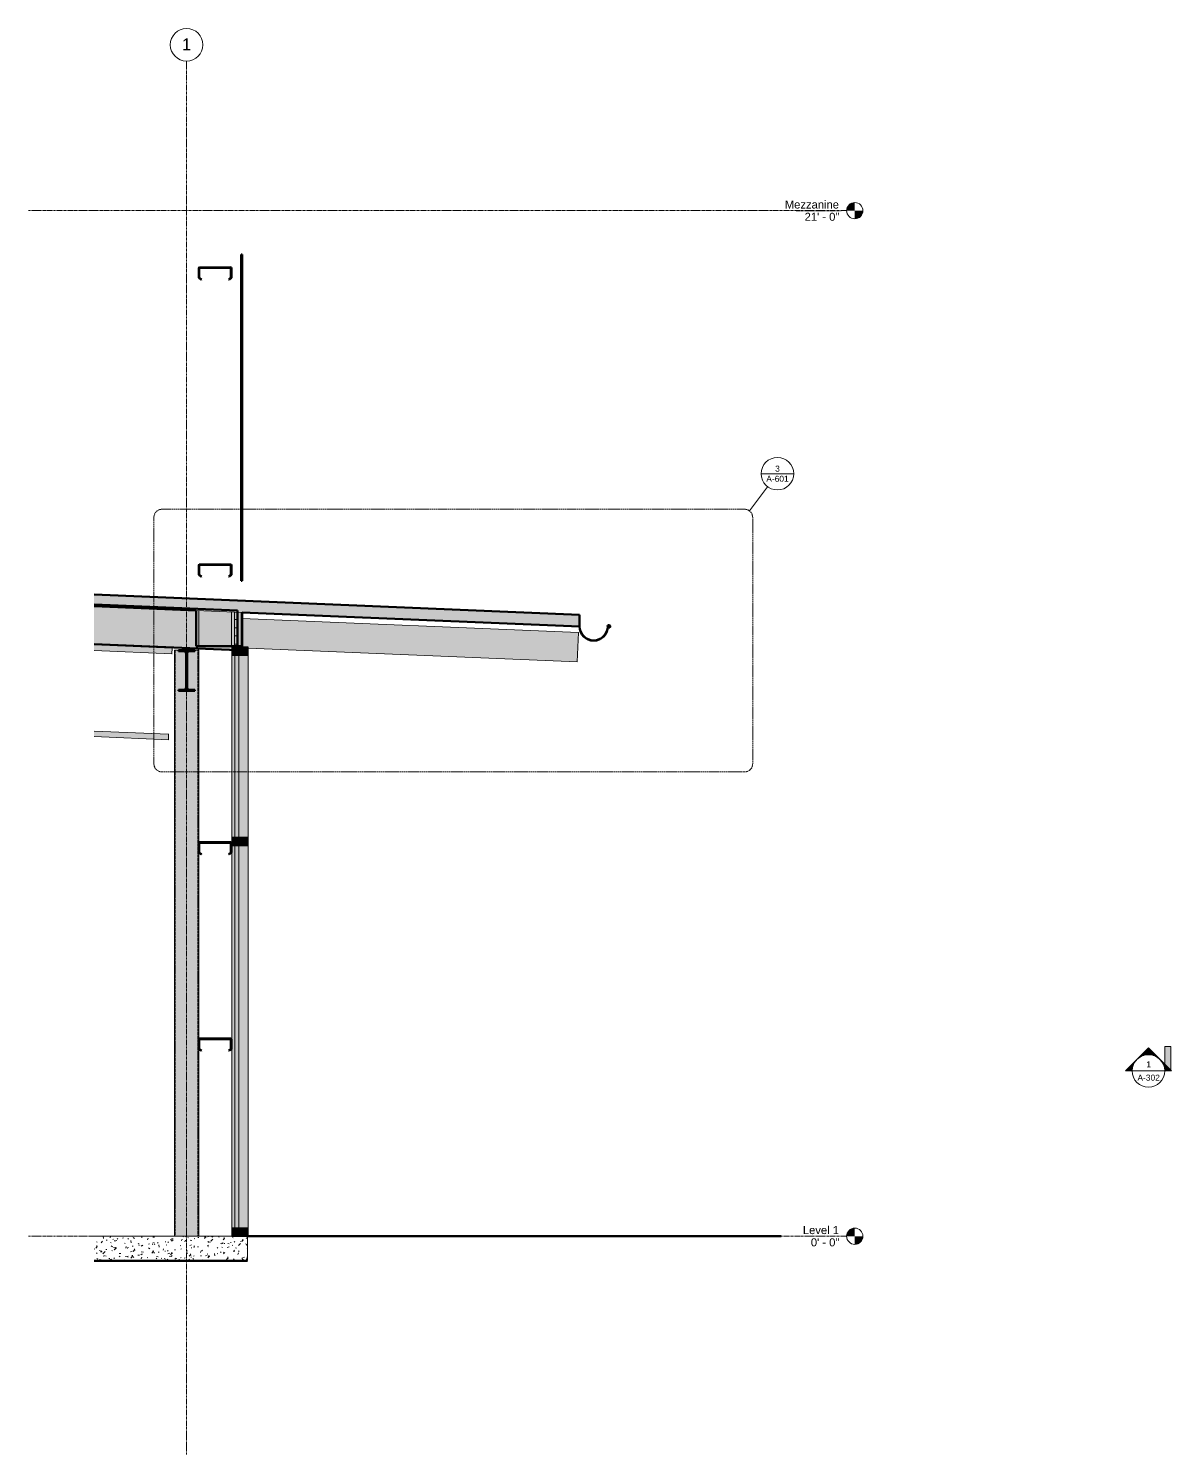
# Model space of a CAD drawing. Header units: inches. Extents: x 22719 to 24235, y -54 to 309.
# Drawn here: x 23431.2 to 23712, y -53.6 to 296.8 of the extents above; entities that cross this region are included whole.
import ezdxf

# ---------------------------------------------------------------- set-up
doc = ezdxf.new("R2010")
doc.units = ezdxf.units.IN
doc.header["$MEASUREMENT"] = 0
for name, pattern in [('Dash Dot 3_16_', [0.3125, 0.1875, -0.0625, 0, -0.0625]), ('Grid Line 1_2_', [0.875, 0.5, -0.125, 0.125, -0.125]), ('Hidden 1_8_', [0.1875, 0.125, -0.0625])]:
    doc.linetypes.add(name, pattern=pattern)
for name, color, linetype, lineweight in [('A-ANNO-SYMB', 150, 'Continuous', 9), ('A-CLNG', 13, 'Continuous', 18), ('A-FLOR-LEVL', 51, 'Continuous', 9), ('A-FLOR-OTLN', 90, 'Continuous', 9), ('A-GLAZ-CURT', 52, 'Continuous', 9), ('A-GLAZ-CWMG', 51, 'Continuous', 9), ('A-ROOF', 132, 'Continuous', 18), ('A-ROOF-MCUT', 132, 'Continuous', 70), ('A-WALL', 113, 'Continuous', 18), ('A-WALL-PATT', 111, 'Continuous', 70), ('C-BLDG-PADS', 91, 'Continuous', 9), ('C-TOPO', 7, 'Continuous', 9), ('G-ANNO-SYMB', 111, 'Continuous', 9), ('L-SITE-WALL', 31, 'Continuous', 18), ('S-BEAM', 12, 'Continuous', 9), ('S-COLS', 52, 'Continuous', 9), ('S-GRID', 1, 'Continuous', 9), ('S-GRID-IDEN', 1, 'Continuous', 9)]:
    doc.layers.add(name, color=color, linetype=linetype, lineweight=lineweight)
doc.styles.add('Arial', font='arial.ttf', dxfattribs={"height": 1.967066})
doc.styles.add('Arial_1', font='arial.ttf', dxfattribs={"height": 2.950599})
doc.styles.add('Arial_2', font='arial.ttf', dxfattribs={"height": 1.475299})
pattern_1 = [(45, (-71603.425, 71.503), (-1.58391919, 1.58391919), []), (45, (-71603.425, 73.903), (-1.58391919, 1.58391919), [])]

# ---------------------------------------------------------------- blocks, each defined once
blk = doc.blocks.new('Girt_C - 8_D-948188-Section 8 - Callout 1')
at = {"layer": 'S-BEAM'}
h = blk.add_hatch(dxfattribs=at)
h.set_pattern_fill('FP_9', color=256, style=0, pattern_type=2)
h.set_pattern_definition(pattern_1)
h.paths.add_polyline_path([(-22062.21, 45.52), (-22061.64, 46), (-22061.64, 48.37), (-22061.7, 48.5), (-22061.83, 48.55), (-22069.45, 48.55), (-22069.59, 48.5), (-22069.64, 48.37), (-22069.64, 46), (-22069.07, 45.52), (-22069, 45.6), (-22069.53, 46.05), (-22069.53, 48.37), (-22069.51, 48.42), (-22069.45, 48.45), (-22061.83, 48.45), (-22061.77, 48.42), (-22061.75, 48.37), (-22061.75, 46.05), (-22062.29, 45.6)], flags=0)
at = {"layer": 'S-BEAM', "lineweight": 50}
for p, q in [((-22069.64, 48.37), (-22069.64, 46)), ((-22069.64, 46), (-22069.07, 45.52)), ((-22069.53, 46.05), (-22069.53, 48.37)), ((-22069, 45.6), (-22069.53, 46.05)), ((-22061.83, 48.55), (-22069.45, 48.55)), ((-22069.45, 48.45), (-22061.83, 48.45)), ((-22069.07, 45.52), (-22069, 45.6)), ((-22061.75, 46.05), (-22062.29, 45.6)), ((-22062.29, 45.6), (-22062.21, 45.52)), ((-22062.21, 45.52), (-22061.64, 46)), ((-22061.75, 48.37), (-22061.75, 46.05)), ((-22061.64, 46), (-22061.64, 48.37))]:
    blk.add_line(p, q, dxfattribs=at)
for centre, radius, start, end in [((-22069.45, 48.37), 0.188, 90, 180), ((-22069.45, 48.37), 0.0782, 90, 177.8773), ((-22061.83, 48.37), 0.188, 0, 90), ((-22061.83, 48.37), 0.0782, 3.0424, 90)]:
    blk.add_arc(centre, radius, start, end, dxfattribs=at)
blk = doc.blocks.new('Girt_C - 8_D-V5-Section 8 - Callout 1')
at = {"layer": 'S-BEAM'}
h = blk.add_hatch(dxfattribs=at)
h.set_pattern_fill('FP_9', color=256, style=0, pattern_type=2)
h.set_pattern_definition(pattern_1)
h.paths.add_polyline_path([(-22062.21, 93.77), (-22061.64, 94.25), (-22061.64, 96.62), (-22061.7, 96.75), (-22061.83, 96.8), (-22069.45, 96.8), (-22069.59, 96.75), (-22069.64, 96.62), (-22069.64, 94.25), (-22069.07, 93.77), (-22069, 93.85), (-22069.53, 94.3), (-22069.53, 96.62), (-22069.51, 96.67), (-22069.45, 96.7), (-22061.83, 96.7), (-22061.77, 96.67), (-22061.75, 96.62), (-22061.75, 94.3), (-22062.29, 93.85)], flags=0)
at = {"layer": 'S-BEAM', "lineweight": 50}
for p, q in [((-22069.64, 96.62), (-22069.64, 94.25)), ((-22069.53, 94.3), (-22069.53, 96.62)), ((-22061.83, 96.8), (-22069.45, 96.8)), ((-22069.45, 96.7), (-22061.83, 96.7)), ((-22061.75, 96.62), (-22061.75, 94.3)), ((-22061.64, 94.25), (-22061.64, 96.62)), ((-22069.64, 94.25), (-22069.07, 93.77)), ((-22069, 93.85), (-22069.53, 94.3)), ((-22069.07, 93.77), (-22069, 93.85)), ((-22061.75, 94.3), (-22062.29, 93.85)), ((-22062.29, 93.85), (-22062.21, 93.77)), ((-22062.21, 93.77), (-22061.64, 94.25))]:
    blk.add_line(p, q, dxfattribs=at)
for centre, radius, start, end in [((-22069.45, 96.62), 0.188, 90, 180), ((-22069.45, 96.62), 0.0782, 90, 177.8773), ((-22061.83, 96.62), 0.188, 0, 90), ((-22061.83, 96.62), 0.0782, 3.0424, 90)]:
    blk.add_arc(centre, radius, start, end, dxfattribs=at)
blk = doc.blocks.new('HSS-Hollow Structural Section-Column - HSS6X6X1_4-556719-Section 8 - Callout 1')
at = {"layer": 'S-COLS'}
for points in [[(-22075.41, 0), (-22075.17, 0), (-22075.17, 144), (-22075.64, 144), (-22075.64, 0), (-22075.58, 0)], [(-22070.11, 0), (-22070.11, 144), (-22070.64, 144), (-22070.64, 143.73), (-22071.98, 143.73), (-22072.19, 143.69), (-22072.37, 143.57), (-22072.48, 143.4), (-22072.53, 143.19), (-22072.53, 134.81), (-22072.48, 134.6), (-22072.37, 134.43), (-22072.19, 134.31), (-22071.98, 134.27), (-22070.64, 134.27), (-22070.64, 134), (-22074.64, 134), (-22074.64, 134.27), (-22073.3, 134.27), (-22073.09, 134.31), (-22072.91, 134.43), (-22072.8, 134.6), (-22072.76, 134.81), (-22072.76, 143.19), (-22072.8, 143.4), (-22072.91, 143.57), (-22073.09, 143.69), (-22073.3, 143.73), (-22074.64, 143.73), (-22074.64, 144), (-22075.17, 144), (-22075.17, 0)], [(-22069.87, 0), (-22069.64, 0), (-22069.64, 144), (-22070.11, 144), (-22070.11, 0)]]:
    blk.add_hatch(color=256, dxfattribs=at).paths.add_polyline_path(points, flags=0)
for p, q in [((-22075.64, 144), (-22075.64, 0)), ((-22075.17, 144), (-22075.64, 144)), ((-22074.64, 144), (-22075.17, 144)), ((-22070.11, 144), (-22070.64, 144)), ((-22069.64, 144), (-22070.11, 144)), ((-22069.64, 96.62), (-22069.64, 144)), ((-22069.64, 48.37), (-22069.64, 94.25)), ((-22069.64, 0), (-22069.64, 46))]:
    blk.add_line(p, q, dxfattribs=at)
at = {"layer": 'S-COLS', "linetype": 'Hidden 1_8_'}
for p, q in [((-22075.41, 0), (-22075.41, 144)), ((-22069.87, 144), (-22069.87, 0))]:
    blk.add_line(p, q, dxfattribs=at)
blk = doc.blocks.new('W-Wide Flange - W21X166-948457-Section 8 - Callout 1')
at = {"layer": 'S-BEAM'}
for points in [[(-22076.22, 143.13), (-22076.16, 144.49), (-22095.35, 145.29), (-22095.35, 143.93)], [(-22077.1, 122.01), (-22077.04, 123.37), (-22095.35, 124.13), (-22095.35, 122.77)]]:
    blk.add_hatch(color=256, dxfattribs=at).paths.add_polyline_path(points, flags=0)
h = blk.add_hatch(color=256, dxfattribs=at)
h.paths.add_polyline_path([(-22077.07, 122.01), (-22077.02, 123.37), (-22077.04, 123.37), (-22077.1, 122.01)], flags=0)
h.paths.add_polyline_path([(-22076.19, 143.13), (-22076.14, 144.49), (-22076.16, 144.49), (-22076.22, 143.13)], flags=0)
for p, q in [((-22076.16, 144.49), (-22095.35, 145.29)), ((-22076.22, 143.13), (-22095.35, 143.93)), ((-22076.16, 144.49), (-22076.22, 143.13)), ((-22076.14, 144.49), (-22076.16, 144.49)), ((-22076.22, 143.13), (-22076.19, 143.13)), ((-22095.35, 124.13), (-22077.04, 123.37)), ((-22077.1, 122.01), (-22095.35, 122.77)), ((-22077.04, 123.37), (-22077.1, 122.01)), ((-22077.02, 123.37), (-22077.04, 123.37)), ((-22077.1, 122.01), (-22077.07, 122.01))]:
    blk.add_line(p, q, dxfattribs=at)
blk = doc.blocks.new('System Panel - Glazed-827454-Section 8 - Callout 1')
at = {"layer": 'A-GLAZ-CURT', "transparency": 33554649}
blk.add_hatch(color=256, dxfattribs=at).paths.add_polyline_path([(-22059.77, 2), (-22059.77, 96), (-22060.77, 96), (-22060.77, 2)], flags=0)
at = {"layer": 'A-GLAZ-CURT', "lineweight": 18}
for p, q in [((-22059.77, 96), (-22060.77, 96)), ((-22060.77, 96), (-22060.77, 2)), ((-22059.77, 2), (-22059.77, 96)), ((-22060.77, 2), (-22059.77, 2))]:
    blk.add_line(p, q, dxfattribs=at)
at = {"layer": 'A-GLAZ-CURT'}
for p, q in [((-22060.77, 96), (-22059.77, 96)), ((-22060.77, 96), (-22060.77, 2)), ((-22059.77, 2), (-22059.77, 96)), ((-22060.77, 2), (-22059.77, 2))]:
    blk.add_line(p, q, dxfattribs=at)
blk = doc.blocks.new('System Panel - Glazed-827487-Section 8 - Callout 1')
at = {"layer": 'A-GLAZ-CURT', "transparency": 33554649}
blk.add_hatch(color=256, dxfattribs=at).paths.add_polyline_path([(-22059.77, 98), (-22059.77, 142.75), (-22060.77, 142.75), (-22060.77, 98)], flags=0)
at = {"layer": 'A-GLAZ-CURT', "lineweight": 18}
for p, q in [((-22059.77, 142.75), (-22060.77, 142.75)), ((-22060.77, 142.75), (-22060.77, 98)), ((-22059.77, 98), (-22059.77, 142.75)), ((-22060.77, 98), (-22059.77, 98))]:
    blk.add_line(p, q, dxfattribs=at)
at = {"layer": 'A-GLAZ-CURT'}
for p, q in [((-22060.77, 142.75), (-22059.77, 142.75)), ((-22060.77, 142.75), (-22060.77, 98)), ((-22059.77, 98), (-22059.77, 142.75)), ((-22060.77, 98), (-22059.77, 98))]:
    blk.add_line(p, q, dxfattribs=at)
blk = doc.blocks.new('Rectangular Mullion - Rectangular Mullion 1-769172-Section 8 - Callout 1')
at = {"layer": 'A-GLAZ-CWMG'}
blk.add_hatch(color=256, dxfattribs=at).paths.add_polyline_path([(-22057.52, 142.75), (-22057.52, 144.75), (-22061.52, 144.75), (-22061.52, 142.75)], flags=0)
at = {"layer": 'A-GLAZ-CWMG', "lineweight": 30}
for p, q in [((-22057.52, 144.75), (-22061.52, 144.75)), ((-22061.52, 144.75), (-22061.52, 142.75)), ((-22057.52, 142.75), (-22057.52, 144.75)), ((-22061.52, 142.75), (-22057.52, 142.75))]:
    blk.add_line(p, q, dxfattribs=at)
blk = doc.blocks.new('Rectangular Mullion - Rectangular Mullion 1-769167-Section 8 - Callout 1')
at = {"layer": 'A-GLAZ-CWMG'}
blk.add_hatch(color=256, dxfattribs=at).paths.add_polyline_path([(-22057.52, 0), (-22057.52, 2), (-22061.52, 2), (-22061.52, 0)], flags=0)
at = {"layer": 'A-GLAZ-CWMG', "lineweight": 30}
for p, q in [((-22057.52, 2), (-22061.52, 2)), ((-22061.52, 2), (-22061.52, 0)), ((-22061.52, 0), (-22057.52, 0)), ((-22057.52, 0), (-22057.52, 2))]:
    blk.add_line(p, q, dxfattribs=at)
blk = doc.blocks.new('Rectangular Mullion - Rectangular Mullion 1-775436-Section 8 - Callout 1')
at = {"layer": 'A-GLAZ-CWMG'}
blk.add_hatch(color=256, dxfattribs=at).paths.add_polyline_path([(-22057.52, 96), (-22057.52, 98), (-22061.52, 98), (-22061.52, 96)], flags=0)
at = {"layer": 'A-GLAZ-CWMG', "lineweight": 30}
for p, q in [((-22057.52, 98), (-22061.52, 98)), ((-22061.52, 98), (-22061.52, 96)), ((-22061.52, 96), (-22057.52, 96)), ((-22057.52, 96), (-22057.52, 98))]:
    blk.add_line(p, q, dxfattribs=at)
blk = doc.blocks.new('Rectangular Mullion - Rectangular Mullion 1-827470-Section 8 - Callout 1')
at = {"layer": 'A-GLAZ-CWMG'}
h = blk.add_hatch(color=256, dxfattribs=at)
h.paths.add_polyline_path([(-22060.77, 2), (-22060.77, 96), (-22061.52, 96), (-22061.52, 2)], flags=0)
h.paths.add_polyline_path([(-22059.77, 2), (-22057.52, 2), (-22057.52, 96), (-22059.77, 96), (-22059.77, 40.02)], flags=0)
blk.add_hatch(color=256, dxfattribs=at).paths.add_polyline_path([(-22059.77, 2), (-22059.77, 96), (-22060.77, 96), (-22060.77, 2)], flags=0)
for p, q in [((-22061.52, 96), (-22060.77, 96)), ((-22061.52, 96), (-22061.52, 2)), ((-22060.77, 96), (-22059.77, 96)), ((-22059.77, 96), (-22057.52, 96)), ((-22057.52, 96), (-22057.52, 2)), ((-22060.77, 2), (-22061.52, 2)), ((-22059.77, 2), (-22060.77, 2)), ((-22057.52, 2), (-22059.77, 2))]:
    blk.add_line(p, q, dxfattribs=at)
blk = doc.blocks.new('Rectangular Mullion - Rectangular Mullion 1-827484-Section 8 - Callout 1')
at = {"layer": 'A-GLAZ-CWMG'}
h = blk.add_hatch(color=256, dxfattribs=at)
h.paths.add_polyline_path([(-22060.77, 98), (-22060.77, 142.75), (-22061.52, 142.75), (-22061.52, 98)], flags=0)
h.paths.add_polyline_path([(-22059.77, 98), (-22057.52, 98), (-22057.52, 142.75), (-22059.77, 142.75), (-22059.77, 117.56)], flags=0)
blk.add_hatch(color=256, dxfattribs=at).paths.add_polyline_path([(-22059.77, 98), (-22059.77, 142.75), (-22060.77, 142.75), (-22060.77, 98)], flags=0)
for p, q in [((-22061.52, 142.75), (-22060.77, 142.75)), ((-22061.52, 142.75), (-22061.52, 98)), ((-22060.77, 142.75), (-22059.77, 142.75)), ((-22059.77, 142.75), (-22057.52, 142.75)), ((-22057.52, 142.75), (-22057.52, 98)), ((-22060.77, 98), (-22061.52, 98)), ((-22059.77, 98), (-22060.77, 98)), ((-22057.52, 98), (-22059.77, 98))]:
    blk.add_line(p, q, dxfattribs=at)
blk = doc.blocks.new('Dimension Lumber - 2x8-948138-Section 8 - Callout 1')
at = {"layer": 'S-BEAM'}
blk.add_hatch(color=256, dxfattribs=at).paths.add_polyline_path([(-21976.68, 141.1), (-21976.38, 148.34), (-22059.02, 151.78), (-22059.02, 145), (-22060.14, 145), (-22060.14, 144.75), (-22057.52, 144.75), (-22057.52, 144.46), (-21979.34, 141.21)], flags=0)
for p, q in [((-22059.02, 151.78), (-21976.38, 148.34)), ((-21976.38, 148.34), (-21976.68, 141.1)), ((-22057.52, 144.46), (-21976.68, 141.1))]:
    blk.add_line(p, q, dxfattribs=at)
blk = doc.blocks.new('Girt_C - 8_D-948458-Section 8 - Callout 1')
at = {"layer": 'S-BEAM'}
h = blk.add_hatch(dxfattribs=at)
h.set_pattern_fill('FP_9', color=256, style=0, pattern_type=2)
h.set_pattern_definition(pattern_1)
h.paths.add_polyline_path([(-22062.21, 235.04), (-22061.64, 235.52), (-22061.64, 237.89), (-22061.7, 238.02), (-22061.83, 238.07), (-22069.45, 238.07), (-22069.59, 238.02), (-22069.64, 237.89), (-22069.64, 235.52), (-22069.07, 235.04), (-22069, 235.12), (-22069.53, 235.57), (-22069.53, 237.89), (-22069.51, 237.94), (-22069.45, 237.96), (-22061.83, 237.96), (-22061.77, 237.94), (-22061.75, 237.89), (-22061.75, 235.57), (-22062.29, 235.12)], flags=0)
at = {"layer": 'S-BEAM', "lineweight": 50}
for p, q in [((-22069.64, 237.89), (-22069.64, 235.52)), ((-22069.64, 235.52), (-22069.07, 235.04)), ((-22069.53, 235.57), (-22069.53, 237.89)), ((-22069, 235.12), (-22069.53, 235.57)), ((-22061.83, 238.07), (-22069.45, 238.07)), ((-22069.45, 237.96), (-22061.83, 237.96)), ((-22069.07, 235.04), (-22069, 235.12)), ((-22061.75, 235.57), (-22062.29, 235.12)), ((-22062.29, 235.12), (-22062.21, 235.04)), ((-22062.21, 235.04), (-22061.64, 235.52)), ((-22061.75, 237.89), (-22061.75, 235.57)), ((-22061.64, 235.52), (-22061.64, 237.89))]:
    blk.add_line(p, q, dxfattribs=at)
for centre, radius, start, end in [((-22069.45, 237.89), 0.188, 90, 180), ((-22069.45, 237.89), 0.0782, 90, 177.8773), ((-22061.83, 237.89), 0.188, 0, 90), ((-22061.83, 237.89), 0.0782, 3.0424, 90)]:
    blk.add_arc(centre, radius, start, end, dxfattribs=at)
blk = doc.blocks.new('Girt_C - 8_D-947124-Section 8 - Callout 1')
at = {"layer": 'S-BEAM'}
h = blk.add_hatch(dxfattribs=at)
h.set_pattern_fill('FP_9', color=256, style=0, pattern_type=2)
h.set_pattern_definition(pattern_1)
h.paths.add_polyline_path([(-22062.21, 162.04), (-22061.64, 162.52), (-22061.64, 164.89), (-22061.7, 165.02), (-22061.83, 165.07), (-22069.45, 165.07), (-22069.59, 165.02), (-22069.64, 164.89), (-22069.64, 162.52), (-22069.07, 162.04), (-22069, 162.12), (-22069.53, 162.57), (-22069.53, 164.89), (-22069.51, 164.94), (-22069.45, 164.96), (-22061.83, 164.96), (-22061.77, 164.94), (-22061.75, 164.89), (-22061.75, 162.57), (-22062.29, 162.12)], flags=0)
at = {"layer": 'S-BEAM', "lineweight": 50}
for p, q in [((-22069.64, 164.89), (-22069.64, 162.52)), ((-22069.53, 162.57), (-22069.53, 164.89)), ((-22061.83, 165.07), (-22069.45, 165.07)), ((-22069.45, 164.96), (-22061.83, 164.96)), ((-22061.75, 164.89), (-22061.75, 162.57)), ((-22061.64, 162.52), (-22061.64, 164.89)), ((-22069.64, 162.52), (-22069.07, 162.04)), ((-22069, 162.12), (-22069.53, 162.57)), ((-22069.07, 162.04), (-22069, 162.12)), ((-22061.75, 162.57), (-22062.29, 162.12)), ((-22062.29, 162.12), (-22062.21, 162.04)), ((-22062.21, 162.04), (-22061.64, 162.52))]:
    blk.add_line(p, q, dxfattribs=at)
for centre, radius, start, end in [((-22069.45, 164.89), 0.188, 90, 180), ((-22069.45, 164.89), 0.0782, 90, 177.8773), ((-22061.83, 164.89), 0.188, 0, 90), ((-22061.83, 164.89), 0.0782, 3.0424, 90)]:
    blk.add_arc(centre, radius, start, end, dxfattribs=at)
blk = doc.blocks.new('W-Wide Flange - W10X15-946479-Section 8 - Callout 1')
at = {"layer": 'S-BEAM'}
h = blk.add_hatch(dxfattribs=at)
h.set_pattern_fill('FP_9', color=256, style=0, pattern_type=2)
h.set_pattern_definition(pattern_1)
h.paths.add_polyline_path([(-22074.64, 134), (-22070.64, 134), (-22070.64, 134.27), (-22071.98, 134.27), (-22072.19, 134.31), (-22072.37, 134.43), (-22072.48, 134.6), (-22072.53, 134.81), (-22072.53, 143.19), (-22072.48, 143.4), (-22072.37, 143.57), (-22072.19, 143.69), (-22071.98, 143.73), (-22070.64, 143.73), (-22070.64, 144), (-22074.64, 144), (-22074.64, 143.73), (-22073.3, 143.73), (-22073.09, 143.69), (-22072.91, 143.57), (-22072.8, 143.4), (-22072.76, 143.19), (-22072.76, 134.81), (-22072.8, 134.6), (-22072.91, 134.43), (-22073.09, 134.31), (-22073.3, 134.27), (-22074.64, 134.27)], flags=0)
at = {"layer": 'S-BEAM', "lineweight": 50}
for p, q in [((-22070.64, 144), (-22074.64, 144)), ((-22074.64, 144), (-22074.64, 143.73)), ((-22074.64, 143.73), (-22073.3, 143.73)), ((-22071.98, 143.73), (-22070.64, 143.73)), ((-22070.64, 143.73), (-22070.64, 144)), ((-22072.76, 143.19), (-22072.76, 134.81)), ((-22072.53, 134.81), (-22072.53, 143.19)), ((-22073.3, 134.27), (-22074.64, 134.27)), ((-22074.64, 134.27), (-22074.64, 134)), ((-22074.64, 134), (-22070.64, 134)), ((-22070.64, 134.27), (-22071.98, 134.27)), ((-22070.64, 134), (-22070.64, 134.27))]:
    blk.add_line(p, q, dxfattribs=at)
for centre, start, end in [((-22073.3, 143.19), 0, 90), ((-22071.98, 143.19), 90, 180), ((-22073.3, 134.81), 270, 0), ((-22071.98, 134.81), 180, 270)]:
    blk.add_arc(centre, 0.543, start, end, dxfattribs=at)
blk = doc.blocks.new('Level - Level Head - Circle-15001-Section 8 - Callout 1')
at = {"layer": 'A-FLOR-LEVL'}
h = blk.add_hatch(color=256, dxfattribs=at)
edge = h.paths.add_edge_path(flags=0)
edge.add_line((-21908.5, 0), (-21910.5, 0))
edge.add_arc((-21908.5, 0), 2, 90, 180, ccw=False)
edge.add_line((-21908.5, 2), (-21908.5, 0))
h = blk.add_hatch(color=256, dxfattribs=at)
edge = h.paths.add_edge_path(flags=0)
edge.add_line((-21908.5, -2), (-21908.5, 0))
edge.add_line((-21908.5, 0), (-21906.5, 0))
edge.add_arc((-21908.5, 0), 2, 270, 360, ccw=False)
blk.add_circle((-21908.5, 0), 2, dxfattribs=at)
blk = doc.blocks.new('Grid - Grid Head - Circle-14747-Section 8 - Callout 1')
at = {"layer": 'S-GRID-IDEN'}
blk.add_circle((-22072.64, 292.75), 4, dxfattribs=at)
blk = doc.blocks.new('Detail View - Callout Head-19020-Section 8 - Callout 1')
at = {"layer": 'A-ANNO-SYMB'}
blk.add_line((-21931.51, 187.36), (-21923.51, 187.36), dxfattribs=at)
for start, end in [(0, 180), (180, 360)]:
    blk.add_arc((-21927.51, 187.36), 4, start, end, dxfattribs=at)
blk = doc.blocks.new('Section - 3_32_ x 3_8_-18514-Detail 1')
at = {"layer": 'G-ANNO-SYMB'}
blk.add_hatch(color=256, dxfattribs=at).paths.add_polyline_path([(-22505.17, 46.61), (-22505.17, 40.61), (-22503.67, 40.61), (-22503.67, 46.61)], flags=0)
for p, q in [((-22505.17, 46.61), (-22503.67, 46.61)), ((-22505.17, 40.61), (-22505.17, 46.61)), ((-22503.67, 46.61), (-22503.67, 40.61)), ((-22503.67, 40.61), (-22505.17, 40.61))]:
    blk.add_line(p, q, dxfattribs=at)
blk = doc.blocks.new('Section - Section Head - Filled-1526-Detail 1')
at = {"layer": 'G-ANNO-SYMB'}
h = blk.add_hatch(color=256, dxfattribs=at)
edge = h.paths.add_edge_path(flags=0)
edge.add_line((-22512, 43.44), (-22509.17, 46.27))
edge.add_line((-22509.17, 46.27), (-22509.17, 44.61))
edge.add_arc((-22509.17, 40.61), 4, 90, 135)
h = blk.add_hatch(color=256, dxfattribs=at)
edge = h.paths.add_edge_path(flags=0)
edge.add_arc((-22509.17, 40.61), 4, 45, 90)
edge.add_line((-22509.17, 44.61), (-22509.17, 46.27))
edge.add_line((-22509.17, 46.27), (-22506.35, 43.44))
h = blk.add_hatch(color=256, dxfattribs=at)
edge = h.paths.add_edge_path(flags=0)
edge.add_arc((-22509.17, 40.61), 4.01, 137.9216, 180)
edge.add_line((-22513.18, 40.61), (-22514.83, 40.61))
edge.add_line((-22514.83, 40.61), (-22512.15, 43.29))
h = blk.add_hatch(color=256, dxfattribs=at)
edge = h.paths.add_edge_path(flags=0)
edge.add_line((-22506.2, 43.29), (-22503.52, 40.61))
edge.add_line((-22503.52, 40.61), (-22505.17, 40.61))
edge.add_arc((-22509.17, 40.61), 4.01, 0, 42.0784)
for p, q in [((-22509.17, 46.27), (-22514.83, 40.61)), ((-22509.17, 46.27), (-22512, 43.44)), ((-22509.17, 46.27), (-22503.52, 40.61)), ((-22509.17, 44.61), (-22509.17, 46.27)), ((-22506.35, 43.44), (-22509.17, 46.27)), ((-22509.17, 46.27), (-22509.17, 44.61)), ((-22512.15, 43.29), (-22514.83, 40.61)), ((-22503.52, 40.61), (-22506.2, 43.29)), ((-22513.17, 40.61), (-22514.83, 40.61)), ((-22514.83, 40.61), (-22513.18, 40.61)), ((-22505.17, 40.61), (-22503.52, 40.61)), ((-22505.17, 40.61), (-22503.52, 40.61))]:
    blk.add_line(p, q, dxfattribs=at)
for radius, start, end in [(4.01, 137.9216, 180), (4, 0, 180), (4, 90, 135), (4, 45, 90), (4.01, 0, 42.0784), (4, 180, 360)]:
    blk.add_arc((-22509.17, 40.61), radius, start, end, dxfattribs=at)

msp = doc.modelspace()

# ---------------------------------------------------------------- hatches: boundary and pattern name
at = {"layer": 'A-CLNG'}
msp.add_hatch(color=256, dxfattribs=at).paths.add_polyline_path([(23482.55, 144), (23482.55, 153.76), (23447.34, 155.22), (23447.34, 145.47), (23468.44, 144.59)], flags=0)
at = {"layer": 'A-ROOF'}
msp.add_hatch(color=256, dxfattribs=at).paths.add_polyline_path([(23566.55, 149.84), (23566.55, 152.71), (23447.34, 157.68), (23447.34, 154.8), (23563.35, 149.97)], flags=0)
at = {"layer": 'A-WALL-PATT', "lineweight": 9}
h = msp.add_hatch(dxfattribs=at)
h.set_pattern_fill('FP_12', color=256, style=0, pattern_type=2)
h.set_pattern_definition([(0, (-71603.425, 71.503), (5.12, 1.28), [0.211, -3.629, 0.211, -3.629, -20.48]), (0, (-71603.425, 71.503), (5.12, 1.28), [-7.68, 0.211, -7.469, 0.211, -3.629, -8.96]), (0, (-71603.425, 71.503), (5.12, 1.28), [-19.2, 0.211, -2.349, 0.211, -6.189]), (120, (-71601.505, 72.143), (-3.668512517, 3.794050067), [0.211, -3.629, 0.211, -3.629, -20.48]), (120, (-71601.505, 72.143), (-3.668512517, 3.794050067), [-7.68, 0.211, -7.469, 0.211, -3.629, -8.96]), (120, (-71601.505, 72.143), (-3.668512517, 3.794050067), [-19.2, 0.211, -2.349, 0.211, -6.189]), (240, (-71600.865, 74.703), (-1.451487483, -5.074050067), [0.211, -3.629, 0.211, -3.629, -20.48]), (240, (-71600.865, 74.703), (-1.451487483, -5.074050067), [-7.68, 0.211, -7.469, 0.211, -3.629, -8.96]), (240, (-71600.865, 74.703), (-1.451487483, -5.074050067), [-19.2, 0.211, -2.349, 0.211, -6.189])])
h.paths.add_polyline_path([(23473.05, 145), (23473.05, 153.73), (23472.42, 153.76), (23472.42, 145)], flags=0)
h = msp.add_hatch(dxfattribs=at)
h.set_pattern_fill('FP_11', color=256, style=0, pattern_type=2)
h.set_pattern_definition([(0, (-71603.425, 71.503), (0, 2), []), (90, (-71603.425, 71.503), (-2, 1e-16), [])])
h.paths.add_polyline_path([(23482.55, 145), (23482.55, 153.34), (23481.8, 153.37), (23481.8, 145)], flags=0)
at = {"layer": 'C-BLDG-PADS'}
h = msp.add_hatch(dxfattribs=at)
h.set_pattern_fill('FP_10', color=256, style=0, pattern_type=2)
h.set_pattern_definition([(50, (-71603.425, 71.503), (4.59070543, -0.40186776), [0.48, -5.28]), (355, (-71603.425, 71.503), (-0.8878371, 4.81369767), [0.384, -4.224]), (100.451, (-71603.043, 71.47), (3.7019703, 4.41272262), [0.408, -4.487]), (46.184, (-71603.425, 72.783), (6.83065862, -1.05904287), [0.72, -7.92]), (96.636, (-71602.856, 72.695), (5.98166433, 6.2340145), [0.612, -6.731]), (351.184, (-71603.425, 72.783), (5.98208167, 6.2338242), [0.576, -6.336]), (21, (-71602.785, 72.463), (3.82029208, -2.57709962), [0.48, -5.28]), (326, (-71602.785, 72.463), (1.55720712, 4.64058681), [0.384, -4.224]), (71.451, (-71602.467, 72.248), (5.37714656, 2.06470335), [0.408, -4.487]), (37.5, (-71603.425, 71.503), (0.077972162, 2.13078632), [0.211, -3.962, 0.211, -4.077, -4.24]), (37.5, (-71603.425, 71.503), (0.077972162, 2.13078632), [-8.461, 0.211, -4.029]), (7.5, (-71603.425, 71.503), (1.68390698, 2.524390477), [0.211, -2.234, 0.211, -3.866, -1.616]), (7.5, (-71603.425, 71.503), (1.68390698, 2.524390477), [-6.522, 0.211, -1.405]), (327.5, (-71604.853, 71.503), (3.416526817, -0.144296603), [0.211, -1.389, 0.211, -4.781, -6.624]), (327.5, (-71604.853, 71.503), (3.416526817, -0.144296603), [-6.592, 0.211, -6.413]), (317.5, (-71605.493, 71.503), (3.73246323, 0.640714655), [0.211, -1.869, 0.211, -3.104, -4.704]), (317.5, (-71605.493, 71.503), (3.73246323, 0.640714655), [-5.395, 0.211, -4.493])])
h.paths.add_polyline_path([(23485.05, -6), (23485.05, 0), (23447.34, 0), (23447.34, -6)], flags=0)
at = {"layer": 'L-SITE-WALL'}
for points in [[(23483.42, 161), (23483.67, 161), (23483.67, 241.25), (23483.42, 241.25), (23483.42, 195.1)], [(23483.67, 145), (23483.67, 153.29), (23483.42, 153.3), (23483.42, 145)]]:
    msp.add_hatch(color=256, dxfattribs=at).paths.add_polyline_path(points, flags=0)
at = {"layer": 'L-SITE-WALL', "lineweight": 5}
for points in [[(23481.05, 145), (23481.05, 153.4), (23473.05, 153.73), (23473.05, 145)], [(23481.8, 145), (23481.8, 153.37), (23481.05, 153.4), (23481.05, 145)], [(23483.42, 145), (23483.42, 153.3), (23482.55, 153.34), (23482.55, 145)]]:
    msp.add_hatch(color=256, dxfattribs=at).paths.add_polyline_path(points, flags=0)

# ---------------------------------------------------------------- linework, layer by layer
at = {"layer": 'A-ANNO-SYMB'}
msp.add_line((23608.31, 178.22), (23612.77, 184.16), dxfattribs=at)
at = {"layer": 'A-ANNO-SYMB', "linetype": 'Dash Dot 3_16_'}
for p, q in [((23462.03, 176.62), (23462.03, 116.08)), ((23607.11, 178.62), (23464.03, 178.62)), ((23609.11, 116.08), (23609.11, 176.62)), ((23464.03, 114.08), (23607.11, 114.08))]:
    msp.add_line(p, q, dxfattribs=at)
for centre, start, end in [((23464.03, 176.62), 90, 180), ((23607.11, 176.62), 0, 90), ((23464.03, 116.08), 180, 270), ((23607.11, 116.08), 270, 0)]:
    msp.add_arc(centre, 2, start, end, dxfattribs=at)
at = {"layer": 'A-CLNG', "lineweight": 70}
for p, q in [((23482.55, 153.76), (23447.34, 155.22)), ((23482.55, 144), (23482.55, 153.76)), ((23447.34, 145.47), (23482.55, 144))]:
    msp.add_line(p, q, dxfattribs=at)
at = {"layer": 'A-FLOR-OTLN'}
msp.add_line((23604.07, 0), (23605.14, 0), dxfattribs=at)
at = {"layer": 'A-ROOF', "lineweight": 70}
for p, q in [((23566.55, 152.71), (23447.34, 157.68)), ((23447.34, 154.8), (23472.42, 153.76)), ((23483.67, 153.29), (23566.55, 149.84)), ((23566.55, 149.84), (23566.55, 152.71))]:
    msp.add_line(p, q, dxfattribs=at)
at = {"layer": 'A-ROOF-MCUT'}
for p, q in [((23566.61, 149.84), (23566.55, 149.84)), ((23573.65, 149.64), (23573.61, 149.59))]:
    msp.add_line(p, q, dxfattribs=at)
for centre, radius, start, end in [((23570.05, 149.84), 3.5, 180, 360), ((23570.05, 149.84), 3.44, 180, 0), ((23573.79, 149.84), 0.306, 232.159, 180), ((23573.79, 149.84), 0.243, 234.011, 180)]:
    msp.add_arc(centre, radius, start, end, dxfattribs=at)
at = {"layer": 'A-WALL'}
for p, q in [((23483.67, 153.29), (23472.42, 153.76)), ((23473.05, 145), (23473.05, 153.73)), ((23481.05, 145), (23481.05, 153.4)), ((23481.8, 145), (23481.8, 153.37)), ((23483.42, 145), (23483.42, 153.3))]:
    msp.add_line(p, q, dxfattribs=at)
at = {"layer": 'C-BLDG-PADS', "lineweight": 18}
for p, q in [((23485.05, 0), (23447.34, 0)), ((23485.05, -6), (23485.05, 0)), ((23447.34, -6), (23485.05, -6))]:
    msp.add_line(p, q, dxfattribs=at)
at = {"layer": 'C-TOPO', "lineweight": 90}
for p, q in [((23485.17, 0), (23605.5, 0)), ((23605.5, 0), (23616.08, 0)), ((23447.34, -6.01), (23485.05, -6.01))]:
    msp.add_line(p, q, dxfattribs=at)
at = {"layer": 'C-TOPO'}
for p, q in [((23485.17, 0), (23605.5, 0)), ((23605.5, 0), (23616.08, 0)), ((23447.34, -6.01), (23485.05, -6.01))]:
    msp.add_line(p, q, dxfattribs=at)
at = {"layer": 'G-ANNO-SYMB'}
msp.add_line((23702.33, 40.61), (23710.33, 40.61), dxfattribs=at)
at = {"layer": 'L-SITE-WALL', "lineweight": 70}
for p, q in [((23483.67, 241.25), (23483.42, 241.25)), ((23483.42, 241.25), (23483.42, 161)), ((23483.67, 161), (23483.67, 241.25)), ((23483.42, 161), (23483.67, 161)), ((23472.42, 153.76), (23472.42, 145)), ((23483.67, 145), (23483.67, 153.29)), ((23472.42, 145), (23483.67, 145))]:
    msp.add_line(p, q, dxfattribs=at)
at = {"layer": 'S-GRID', "linetype": 'Grid Line 1_2_'}
msp.add_line((23470.05, -53.63), (23470.05, 288.75), dxfattribs=at)

# ---------------------------------------------------------------- block references
at = {"layer": 'A-ANNO-SYMB'}
msp.add_blockref('Detail View - Callout Head-19020-Section 8 - Callout 1', (45542.69, 0), dxfattribs=at)
at = {"layer": 'A-FLOR-LEVL'}
for p in [(45542.69, 252), (45542.69, 0)]:
    msp.add_blockref('Level - Level Head - Circle-15001-Section 8 - Callout 1', p, dxfattribs=at)
at = {"layer": 'A-GLAZ-CURT'}
for name in ['System Panel - Glazed-827487-Section 8 - Callout 1', 'System Panel - Glazed-827454-Section 8 - Callout 1']:
    msp.add_blockref(name, (45542.69, 0), dxfattribs=at)
at = {"layer": 'A-GLAZ-CWMG'}
for name in ['Rectangular Mullion - Rectangular Mullion 1-769172-Section 8 - Callout 1', 'Rectangular Mullion - Rectangular Mullion 1-827484-Section 8 - Callout 1', 'Rectangular Mullion - Rectangular Mullion 1-775436-Section 8 - Callout 1', 'Rectangular Mullion - Rectangular Mullion 1-827470-Section 8 - Callout 1', 'Rectangular Mullion - Rectangular Mullion 1-769167-Section 8 - Callout 1']:
    msp.add_blockref(name, (45542.69, 0), dxfattribs=at)
at = {"layer": 'G-ANNO-SYMB'}
for name in ['Section - Section Head - Filled-1526-Detail 1', 'Section - 3_32_ x 3_8_-18514-Detail 1']:
    msp.add_blockref(name, (46215.5, 0), dxfattribs=at)
at = {"layer": 'S-BEAM'}
for name in ['Girt_C - 8_D-948458-Section 8 - Callout 1', 'Girt_C - 8_D-947124-Section 8 - Callout 1', 'Dimension Lumber - 2x8-948138-Section 8 - Callout 1', 'W-Wide Flange - W21X166-948457-Section 8 - Callout 1', 'W-Wide Flange - W10X15-946479-Section 8 - Callout 1', 'Girt_C - 8_D-V5-Section 8 - Callout 1', 'Girt_C - 8_D-948188-Section 8 - Callout 1']:
    msp.add_blockref(name, (45542.69, 0), dxfattribs=at)
at = {"layer": 'S-COLS'}
msp.add_blockref('HSS-Hollow Structural Section-Column - HSS6X6X1_4-556719-Section 8 - Callout 1', (45542.69, 0), dxfattribs=at)
at = {"layer": 'S-GRID-IDEN'}
msp.add_blockref('Grid - Grid Head - Circle-14747-Section 8 - Callout 1', (45542.69, 0), dxfattribs=at)

# ---------------------------------------------------------------- texts
at = {"layer": 'A-ANNO-SYMB', "attachment_point": 2, "line_spacing_factor": 0.938532, "style": 'Arial_2'}
for s, insert, char_height, width in [('3', (23615.2, 189.34), 1.48, 1.368), ('A-601', (23615.2, 186.86), 1.475, 6.552)]:
    msp.add_mtext(s, dxfattribs=dict(at, insert=insert, char_height=char_height, width=width))
at = {"layer": 'G-ANNO-SYMB', "attachment_point": 2, "line_spacing_factor": 0.938532, "style": 'Arial_2'}
for s, insert, char_height, width in [('1', (23706.38, 42.97), 1.48, 1.368), ('A-302', (23706.38, 39.7), 1.475, 6.552)]:
    msp.add_mtext(s, dxfattribs=dict(at, insert=insert, char_height=char_height, width=width))

# ---------------------------------------------------------------- next in the draw order: texts
at = {"layer": 'A-FLOR-LEVL', "char_height": 1.967, "attachment_point": 3, "line_spacing_factor": 0.938532, "style": 'Arial', "bg_fill": 3, "box_fill_scale": 1.25, "bg_fill_color": 0, "bg_fill_transparency": 0}
for s, insert, width in [('Mezzanine', (23630.3, 254.49), 15.816), ('Level 1', (23630.3, 2.49), 10.584)]:
    msp.add_mtext(s, dxfattribs=dict(at, insert=insert, width=width))
at = {"layer": 'S-GRID-IDEN', "insert": (23470.05, 294.33), "char_height": 2.95, "width": 2.736, "attachment_point": 2, "line_spacing_factor": 0.938532, "style": 'Arial_1', "bg_fill": 3, "box_fill_scale": 1.25, "bg_fill_color": 0, "bg_fill_transparency": 0}
msp.add_mtext('1', dxfattribs=at)

# ---------------------------------------------------------------- next in the draw order: texts
at = {"layer": 'A-FLOR-LEVL', "char_height": 1.967, "attachment_point": 3, "line_spacing_factor": 0.938532, "style": 'Arial', "bg_fill": 3, "box_fill_scale": 1.25, "bg_fill_color": 0, "bg_fill_transparency": 0}
for s, insert, width in [('21\' - 0"', (23630.4, 251.48), 10.152), ('0\' - 0"', (23630.4, -0.52), 8.328)]:
    msp.add_mtext(s, dxfattribs=dict(at, insert=insert, width=width))

# ---------------------------------------------------------------- next in the draw order: linework, layer by layer
at = {"layer": 'A-FLOR-LEVL', "linetype": 'Grid Line 1_2_'}
for p, q in [((23431.23, 252), (23632.19, 252)), ((23431.23, 0), (23632.19, 0))]:
    msp.add_line(p, q, dxfattribs=at)

doc.saveas('drawing.dxf')
